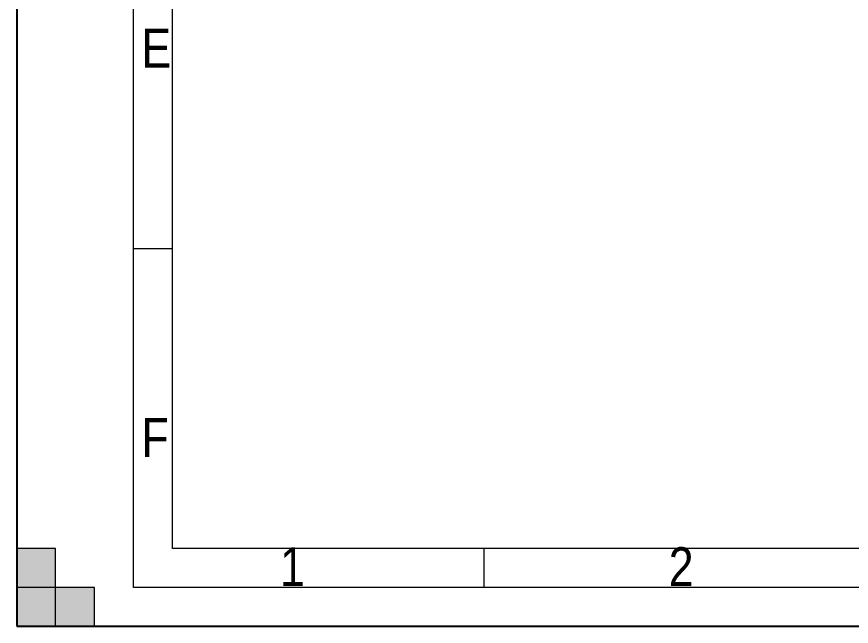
# Model space of a CAD drawing. Header units: millimetres. Extents: x 0 to 4200, y 0 to 2970.
# Drawn here: x 0 to 1072, y 0 to 783 of the extents above; entities that cross this region are included whole.
import ezdxf

# ---------------------------------------------------------------- set-up
doc = ezdxf.new("R2010")
doc.units = ezdxf.units.MM
doc.header["$LTSCALE"] = 10
for name, color, linetype, lineweight, true_color in [('Khung ban ve', 5, 'Continuous', 15, 0x0000ff), ('Manh khung ten', 7, 'Continuous', 15, 0x994c4c), ('Net chu', 30, 'Continuous', 15, 0xff7f00), ('THIN', 5, 'Continuous', 15, 0x0000ff)]:
    doc.layers.add(name, color=color, linetype=linetype, lineweight=lineweight, true_color=true_color)
doc.styles.add('Linh_50', font='')
doc.styles.get('Linh_50').set_extended_font_data('VNI-Helve-Condense')

# ---------------------------------------------------------------- blocks, each defined once
blk = doc.blocks.new('Borders A3_Thuong')
at = {"layer": 'THIN'}
for points in [[(0, 0), (5, 0), (5, 10), (0, 10)], [(0, 5), (0, 0), (10, 0), (10, 5)]]:
    blk.add_hatch(color=256, dxfattribs=at).paths.add_polyline_path(points)
at = {"layer": 'Khung ban ve'}
for p, q in [((20, 10), (20, 287)), ((410, 10), (20, 10))]:
    blk.add_line(p, q, dxfattribs=at)
at = {"layer": 'Manh khung ten', "lineweight": 25}
for p, q in [((0, 297), (0, 0)), ((0, 0), (420, 0))]:
    blk.add_line(p, q, dxfattribs=at)
at = {"layer": 'Manh khung ten'}
for p, q in [((0, 0), (0, 297)), ((15, 5), (15, 292)), ((20, 48.5), (15.02, 48.5)), ((60, 10), (60, 5)), ((415, 5), (15, 5)), ((420, 0), (0, 0))]:
    blk.add_line(p, q, dxfattribs=at)
at = {"layer": 'THIN'}
for p, q in [((5, 10), (0, 10)), ((0, 10), (0, 0)), ((5, 0), (5, 10)), ((0, 5), (0, 0)), ((10, 5), (0, 5)), ((10, 0), (10, 5)), ((0, 0), (10, 0)), ((0, 0), (5, 0))]:
    blk.add_line(p, q, dxfattribs=at)
at = {"layer": 'Net chu', "style": 'Linh_50'}
for s, p in [('E', (16.02, 71.75)), ('F', (16.02, 21.75)), ('1', (33.81, 5.16)), ('2', (83.73, 5.16))]:
    blk.add_text(s, height=5, dxfattribs=at).set_placement(p)

msp = doc.modelspace()

# ---------------------------------------------------------------- block references
at = {"xscale": 10, "yscale": 10, "zscale": 10}
msp.add_blockref('Borders A3_Thuong', (0, 0), dxfattribs=at)

doc.saveas('drawing.dxf')
